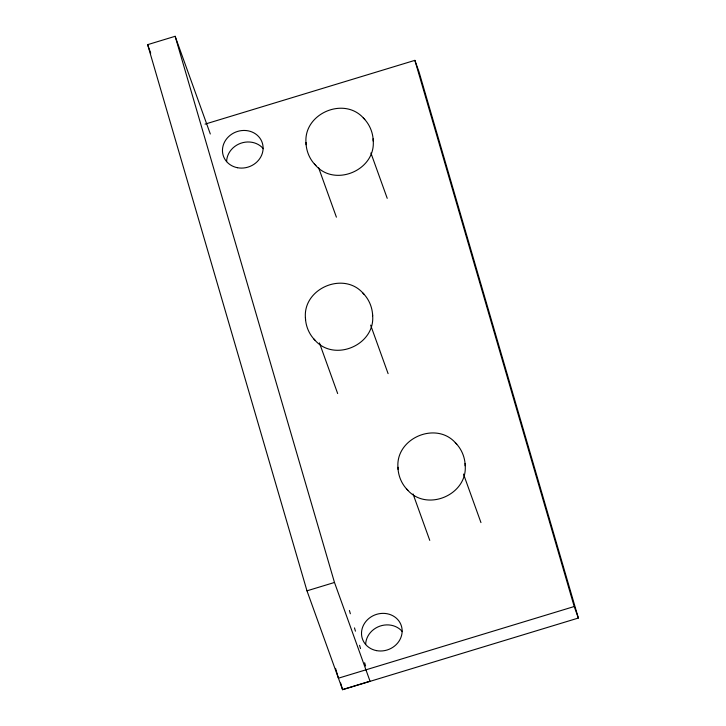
<?xml version="1.0" encoding="UTF-8"?>
<svg xmlns="http://www.w3.org/2000/svg" width="726" height="726" viewBox="0 0 726 726"><rect width="100%" height="100%" fill="white"/><g stroke="black" fill="none" stroke-linecap="round" stroke-linejoin="round"><path stroke-width="1.09" d="M205.05 124.128L414.873 60.358L419.02 71.883L578.359 618.044L342.581 689.7L306.98 590.828L147.641 44.658L175.148 36.3L210.313 133.983M306.98 590.828L334.486 582.47L370.042 681.215L342.536 689.573M578.359 618.044L574.212 606.528L338.434 678.184L335.575 668.392M363.771 118.429C344.296 95.886 303.105 113.637 306.036 143.24M315.447 165.147C334.931 187.68 376.113 169.929 373.182 140.336M363.2 293.377C343.716 270.834 302.533 288.585 305.464 318.188M314.875 340.095C334.35 362.637 375.542 344.877 372.61 315.284M455.737 443.132C436.262 420.59 395.071 438.341 398.002 467.943M407.413 489.85C426.897 512.384 468.079 494.633 465.148 465.039M364.343 119.037C369.852 124.954 373.046 132.931 373.218 141.007M306 142.568C306.181 150.636 309.367 158.622 314.875 164.53M363.771 293.985C369.28 299.902 372.465 307.878 372.647 315.955M456.309 443.74C461.818 449.657 465.012 457.634 465.185 465.711M305.428 317.516C305.61 325.584 308.795 333.57 314.304 339.487M397.966 467.272C398.147 475.339 401.333 483.325 406.841 489.233M363.327 117.957L364.797 119.518M314.422 164.049L315.901 165.61M362.755 292.905L364.225 294.466M455.293 442.66L456.763 444.221M313.85 339.006L315.32 340.567M406.388 488.752L407.867 490.322M370.895 152.968L387.221 198.325M463.487 474.069L480.957 522.593M318.56 167.588L336.401 217.165M370.632 325.121L388.101 373.645M413.049 493.961L429.765 540.38M319.431 342.908L337.663 393.546M147.641 44.658L150.699 53.152M414.873 60.358L574.212 606.528M349.406 610.493L350.359 613.76M354.488 627.899L355.441 631.166M359.561 645.314L360.513 648.572M364.643 662.72L365.595 665.987M175.148 36.3L334.486 582.47M340.63 683.048L342.581 689.7M465.067 463.542L465.103 464.223M398.048 468.751L398.084 469.432M373.1 138.838L373.137 139.519M372.529 313.786L372.565 314.467M306.082 144.047L306.118 144.728M305.51 319.004L305.546 319.685M226.603 161.626A20.537 18.586 -19.8 0 1 240.76 143.258A20.537 18.586 -19.8 0 1 263.284 148.676M365.65 644.534A20.537 18.586 -19.8 0 1 379.807 626.166A20.537 18.586 -19.8 0 1 402.322 631.584M237.466 167.715A20.537 18.586 -19.8 0 0 262.431 143.303A20.537 18.586 -19.8 0 0 228.445 136.806A20.537 18.586 -19.8 0 0 237.466 167.715M376.513 650.623A20.537 18.586 -19.8 0 0 401.469 626.211A20.537 18.586 -19.8 0 0 367.492 619.714A20.537 18.586 -19.8 0 0 376.513 650.623"/></g></svg>
